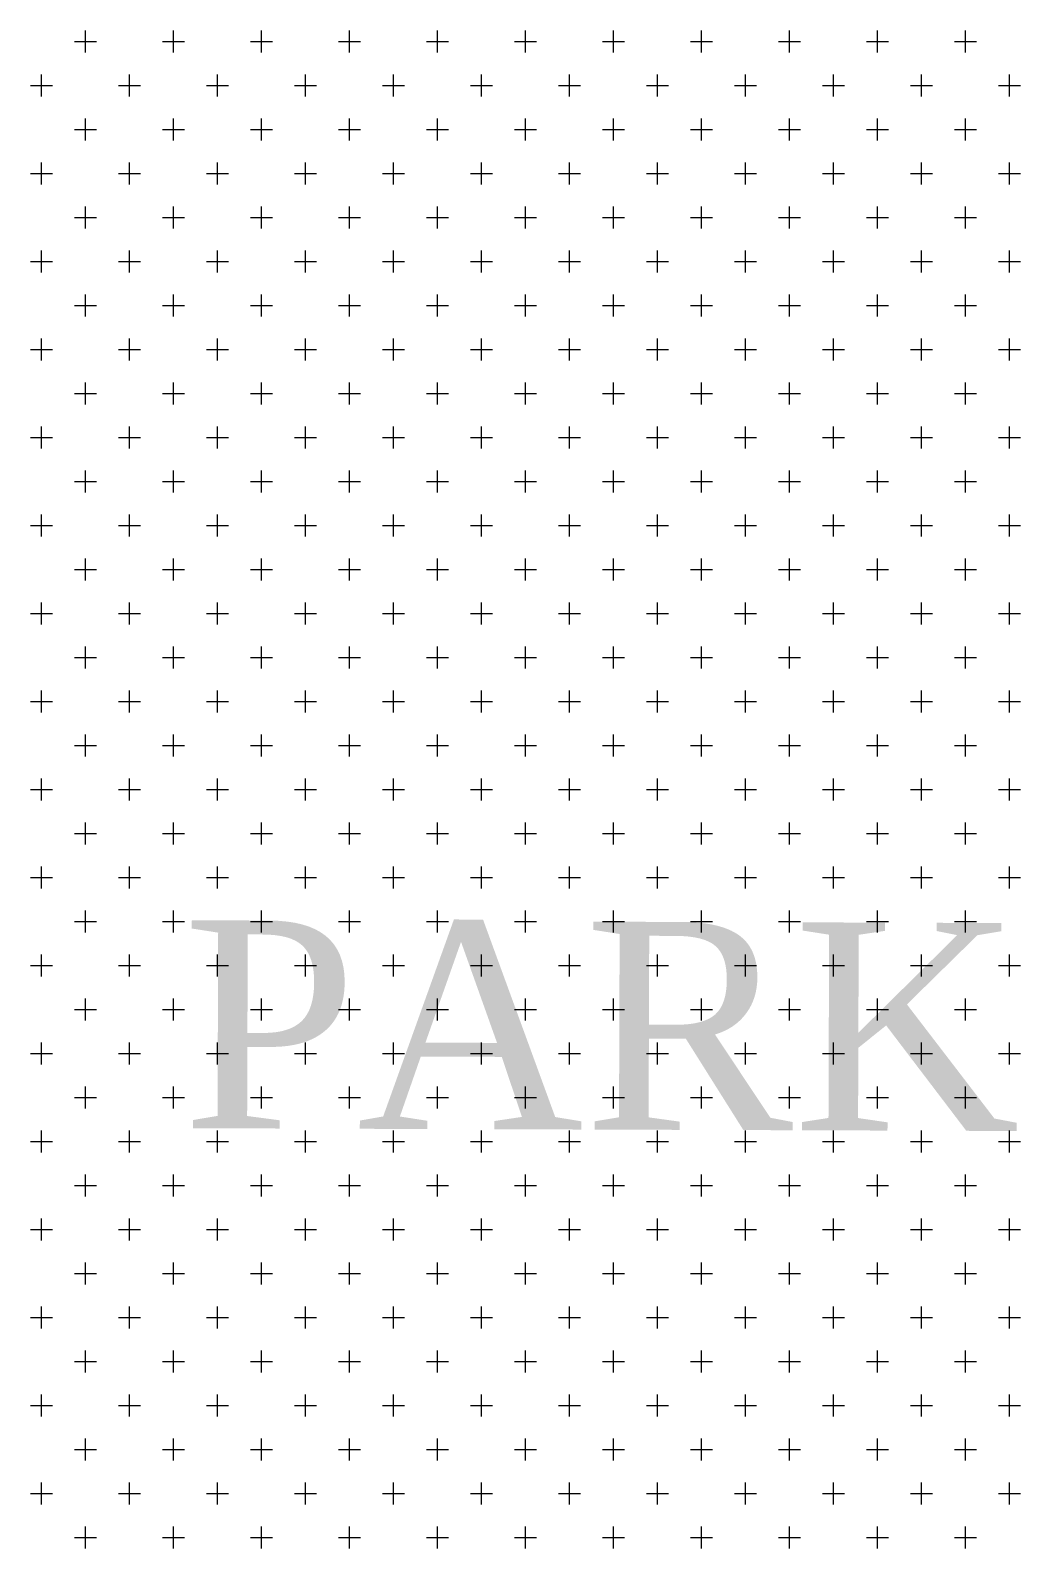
# Model space of a CAD drawing. Header units: metres. Extents: x 476631 to 477421, y 4483749 to 4484052.
# Drawn here: x 476969.45 to 476983.74, y 4483958.36 to 4483980.27 of the extents above; entities that cross this region are included whole.
import ezdxf

# ---------------------------------------------------------------- set-up
doc = ezdxf.new("R2010")
doc.units = ezdxf.units.M
doc.layers.add('PL_PARK', color=97, linetype='Continuous', lineweight=0)
doc.layers.add('SM_SEMBOL', color=18, linetype='Continuous', lineweight=0)
doc.styles.get("Standard").update_dxf_attribs({"font": 'TimesNewRoman.ttf'})

msp = doc.modelspace()

# ---------------------------------------------------------------- linework, layer by layer
at = {"layer": 'PL_PARK', "color": 3, "linetype": 'Continuous'}
for p, q in [((476970.249, 4483979.951), (476970.249, 4483980.269)), ((476971.519, 4483979.951), (476971.519, 4483980.269)), ((476972.789, 4483979.951), (476972.789, 4483980.269)), ((476974.059, 4483979.951), (476974.059, 4483980.269)), ((476975.329, 4483979.951), (476975.329, 4483980.269)), ((476976.599, 4483979.951), (476976.599, 4483980.269)), ((476977.869, 4483979.951), (476977.869, 4483980.269)), ((476979.139, 4483979.951), (476979.139, 4483980.269)), ((476980.409, 4483979.951), (476980.409, 4483980.269)), ((476981.679, 4483979.951), (476981.679, 4483980.269)), ((476982.949, 4483979.951), (476982.949, 4483980.269)), ((476970.09, 4483980.11), (476970.407, 4483980.11)), ((476971.36, 4483980.11), (476971.677, 4483980.11)), ((476972.63, 4483980.11), (476972.947, 4483980.11)), ((476973.9, 4483980.11), (476974.217, 4483980.11)), ((476975.17, 4483980.11), (476975.487, 4483980.11)), ((476976.44, 4483980.11), (476976.757, 4483980.11)), ((476977.71, 4483980.11), (476978.027, 4483980.11)), ((476978.98, 4483980.11), (476979.297, 4483980.11)), ((476980.25, 4483980.11), (476980.567, 4483980.11)), ((476981.52, 4483980.11), (476981.837, 4483980.11)), ((476982.79, 4483980.11), (476983.107, 4483980.11)), ((476969.614, 4483979.316), (476969.614, 4483979.634)), ((476970.884, 4483979.316), (476970.884, 4483979.634)), ((476972.154, 4483979.316), (476972.154, 4483979.634)), ((476973.424, 4483979.316), (476973.424, 4483979.634)), ((476974.694, 4483979.316), (476974.694, 4483979.634)), ((476975.964, 4483979.316), (476975.964, 4483979.634)), ((476977.234, 4483979.316), (476977.234, 4483979.634)), ((476978.504, 4483979.316), (476978.504, 4483979.634)), ((476979.774, 4483979.316), (476979.774, 4483979.634)), ((476981.044, 4483979.316), (476981.044, 4483979.634)), ((476982.314, 4483979.316), (476982.314, 4483979.634)), ((476983.584, 4483979.316), (476983.584, 4483979.634)), ((476969.455, 4483979.475), (476969.772, 4483979.475)), ((476970.725, 4483979.475), (476971.042, 4483979.475)), ((476971.995, 4483979.475), (476972.312, 4483979.475)), ((476973.265, 4483979.475), (476973.582, 4483979.475)), ((476974.535, 4483979.475), (476974.852, 4483979.475)), ((476975.805, 4483979.475), (476976.122, 4483979.475)), ((476977.075, 4483979.475), (476977.393, 4483979.475)), ((476978.345, 4483979.475), (476978.662, 4483979.475)), ((476979.615, 4483979.475), (476979.932, 4483979.475)), ((476980.885, 4483979.475), (476981.203, 4483979.475)), ((476982.155, 4483979.475), (476982.472, 4483979.475)), ((476983.425, 4483979.475), (476983.743, 4483979.475)), ((476970.249, 4483978.681), (476970.249, 4483978.999)), ((476971.519, 4483978.681), (476971.519, 4483978.999)), ((476972.789, 4483978.681), (476972.789, 4483978.999)), ((476974.059, 4483978.681), (476974.059, 4483978.999)), ((476975.329, 4483978.681), (476975.329, 4483978.999)), ((476976.599, 4483978.681), (476976.599, 4483978.999)), ((476977.869, 4483978.681), (476977.869, 4483978.999)), ((476979.139, 4483978.681), (476979.139, 4483978.999)), ((476980.409, 4483978.681), (476980.409, 4483978.999)), ((476981.679, 4483978.681), (476981.679, 4483978.999)), ((476982.949, 4483978.681), (476982.949, 4483978.999)), ((476970.09, 4483978.84), (476970.407, 4483978.84)), ((476971.36, 4483978.84), (476971.677, 4483978.84)), ((476972.63, 4483978.84), (476972.947, 4483978.84)), ((476973.9, 4483978.84), (476974.217, 4483978.84)), ((476975.17, 4483978.84), (476975.487, 4483978.84)), ((476976.44, 4483978.84), (476976.757, 4483978.84)), ((476977.71, 4483978.84), (476978.027, 4483978.84)), ((476978.98, 4483978.84), (476979.297, 4483978.84)), ((476980.25, 4483978.84), (476980.567, 4483978.84)), ((476981.52, 4483978.84), (476981.837, 4483978.84)), ((476982.79, 4483978.84), (476983.107, 4483978.84)), ((476969.614, 4483978.046), (476969.614, 4483978.364)), ((476970.884, 4483978.046), (476970.884, 4483978.364)), ((476972.154, 4483978.046), (476972.154, 4483978.364)), ((476973.424, 4483978.046), (476973.424, 4483978.364)), ((476974.694, 4483978.046), (476974.694, 4483978.364)), ((476975.964, 4483978.046), (476975.964, 4483978.364)), ((476977.234, 4483978.046), (476977.234, 4483978.364)), ((476978.504, 4483978.046), (476978.504, 4483978.364)), ((476979.774, 4483978.046), (476979.774, 4483978.364)), ((476981.044, 4483978.046), (476981.044, 4483978.364)), ((476982.314, 4483978.046), (476982.314, 4483978.364)), ((476983.584, 4483978.046), (476983.584, 4483978.364)), ((476969.455, 4483978.205), (476969.772, 4483978.205)), ((476970.725, 4483978.205), (476971.042, 4483978.205)), ((476971.995, 4483978.205), (476972.312, 4483978.205)), ((476973.265, 4483978.205), (476973.582, 4483978.205)), ((476974.535, 4483978.205), (476974.852, 4483978.205)), ((476975.805, 4483978.205), (476976.122, 4483978.205)), ((476977.075, 4483978.205), (476977.393, 4483978.205)), ((476978.345, 4483978.205), (476978.662, 4483978.205)), ((476979.615, 4483978.205), (476979.932, 4483978.205)), ((476980.885, 4483978.205), (476981.203, 4483978.205)), ((476982.155, 4483978.205), (476982.472, 4483978.205)), ((476983.425, 4483978.205), (476983.743, 4483978.205)), ((476970.249, 4483977.411), (476970.249, 4483977.729)), ((476971.519, 4483977.411), (476971.519, 4483977.729)), ((476972.789, 4483977.411), (476972.789, 4483977.729)), ((476974.059, 4483977.411), (476974.059, 4483977.729)), ((476975.329, 4483977.411), (476975.329, 4483977.729)), ((476976.599, 4483977.411), (476976.599, 4483977.729)), ((476977.869, 4483977.411), (476977.869, 4483977.729)), ((476979.139, 4483977.411), (476979.139, 4483977.729)), ((476980.409, 4483977.411), (476980.409, 4483977.729)), ((476981.679, 4483977.411), (476981.679, 4483977.729)), ((476982.949, 4483977.411), (476982.949, 4483977.729)), ((476970.09, 4483977.57), (476970.407, 4483977.57)), ((476971.36, 4483977.57), (476971.677, 4483977.57)), ((476972.63, 4483977.57), (476972.947, 4483977.57)), ((476973.9, 4483977.57), (476974.217, 4483977.57)), ((476975.17, 4483977.57), (476975.487, 4483977.57)), ((476976.44, 4483977.57), (476976.757, 4483977.57)), ((476977.71, 4483977.57), (476978.027, 4483977.57)), ((476978.98, 4483977.57), (476979.297, 4483977.57)), ((476980.25, 4483977.57), (476980.567, 4483977.57)), ((476981.52, 4483977.57), (476981.837, 4483977.57)), ((476982.79, 4483977.57), (476983.107, 4483977.57)), ((476969.455, 4483976.935), (476969.772, 4483976.935)), ((476969.614, 4483976.776), (476969.614, 4483977.094)), ((476970.725, 4483976.935), (476971.042, 4483976.935)), ((476970.884, 4483976.776), (476970.884, 4483977.094)), ((476971.995, 4483976.935), (476972.312, 4483976.935)), ((476972.154, 4483976.776), (476972.154, 4483977.094)), ((476973.265, 4483976.935), (476973.582, 4483976.935)), ((476973.424, 4483976.776), (476973.424, 4483977.094)), ((476974.535, 4483976.935), (476974.852, 4483976.935)), ((476974.694, 4483976.776), (476974.694, 4483977.094)), ((476975.805, 4483976.935), (476976.122, 4483976.935)), ((476975.964, 4483976.776), (476975.964, 4483977.094)), ((476977.075, 4483976.935), (476977.393, 4483976.935)), ((476977.234, 4483976.776), (476977.234, 4483977.094)), ((476978.345, 4483976.935), (476978.662, 4483976.935)), ((476978.504, 4483976.776), (476978.504, 4483977.094)), ((476979.615, 4483976.935), (476979.932, 4483976.935)), ((476979.774, 4483976.776), (476979.774, 4483977.094)), ((476980.885, 4483976.935), (476981.203, 4483976.935)), ((476981.044, 4483976.776), (476981.044, 4483977.094)), ((476982.155, 4483976.935), (476982.472, 4483976.935)), ((476982.314, 4483976.776), (476982.314, 4483977.094)), ((476983.425, 4483976.935), (476983.743, 4483976.935)), ((476983.584, 4483976.776), (476983.584, 4483977.094)), ((476970.09, 4483976.3), (476970.407, 4483976.3)), ((476970.249, 4483976.141), (476970.249, 4483976.459)), ((476971.36, 4483976.3), (476971.677, 4483976.3)), ((476971.519, 4483976.141), (476971.519, 4483976.459)), ((476972.63, 4483976.3), (476972.947, 4483976.3)), ((476972.789, 4483976.141), (476972.789, 4483976.459)), ((476973.9, 4483976.3), (476974.217, 4483976.3)), ((476974.059, 4483976.141), (476974.059, 4483976.459)), ((476975.17, 4483976.3), (476975.487, 4483976.3)), ((476975.329, 4483976.141), (476975.329, 4483976.459)), ((476976.44, 4483976.3), (476976.757, 4483976.3)), ((476976.599, 4483976.141), (476976.599, 4483976.459)), ((476977.71, 4483976.3), (476978.027, 4483976.3)), ((476977.869, 4483976.141), (476977.869, 4483976.459)), ((476978.98, 4483976.3), (476979.297, 4483976.3)), ((476979.139, 4483976.141), (476979.139, 4483976.459)), ((476980.25, 4483976.3), (476980.567, 4483976.3)), ((476980.409, 4483976.141), (476980.409, 4483976.459)), ((476981.52, 4483976.3), (476981.837, 4483976.3)), ((476981.679, 4483976.141), (476981.679, 4483976.459)), ((476982.79, 4483976.3), (476983.107, 4483976.3)), ((476982.949, 4483976.141), (476982.949, 4483976.459)), ((476969.455, 4483975.665), (476969.772, 4483975.665)), ((476969.614, 4483975.506), (476969.614, 4483975.824)), ((476970.725, 4483975.665), (476971.042, 4483975.665)), ((476970.884, 4483975.506), (476970.884, 4483975.824)), ((476971.995, 4483975.665), (476972.312, 4483975.665)), ((476972.154, 4483975.506), (476972.154, 4483975.824)), ((476973.265, 4483975.665), (476973.582, 4483975.665)), ((476973.424, 4483975.506), (476973.424, 4483975.824)), ((476974.535, 4483975.665), (476974.852, 4483975.665)), ((476974.694, 4483975.506), (476974.694, 4483975.824)), ((476975.805, 4483975.665), (476976.122, 4483975.665)), ((476975.964, 4483975.506), (476975.964, 4483975.824)), ((476977.075, 4483975.665), (476977.393, 4483975.665)), ((476977.234, 4483975.506), (476977.234, 4483975.824)), ((476978.345, 4483975.665), (476978.662, 4483975.665)), ((476978.504, 4483975.506), (476978.504, 4483975.824)), ((476979.615, 4483975.665), (476979.932, 4483975.665)), ((476979.774, 4483975.506), (476979.774, 4483975.824)), ((476980.885, 4483975.665), (476981.203, 4483975.665)), ((476981.044, 4483975.506), (476981.044, 4483975.824)), ((476982.155, 4483975.665), (476982.472, 4483975.665)), ((476982.314, 4483975.506), (476982.314, 4483975.824)), ((476983.425, 4483975.665), (476983.743, 4483975.665)), ((476983.584, 4483975.506), (476983.584, 4483975.824)), ((476970.249, 4483974.871), (476970.249, 4483975.189)), ((476971.519, 4483974.871), (476971.519, 4483975.189)), ((476972.789, 4483974.871), (476972.789, 4483975.189)), ((476974.059, 4483974.871), (476974.059, 4483975.189)), ((476975.329, 4483974.871), (476975.329, 4483975.189)), ((476976.599, 4483974.871), (476976.599, 4483975.189)), ((476977.869, 4483974.871), (476977.869, 4483975.189)), ((476979.139, 4483974.871), (476979.139, 4483975.189)), ((476980.409, 4483974.871), (476980.409, 4483975.189)), ((476981.679, 4483974.871), (476981.679, 4483975.189)), ((476982.949, 4483974.871), (476982.949, 4483975.189)), ((476970.09, 4483975.03), (476970.407, 4483975.03)), ((476971.36, 4483975.03), (476971.677, 4483975.03)), ((476972.63, 4483975.03), (476972.947, 4483975.03)), ((476973.9, 4483975.03), (476974.217, 4483975.03)), ((476975.17, 4483975.03), (476975.487, 4483975.03)), ((476976.44, 4483975.03), (476976.757, 4483975.03)), ((476977.71, 4483975.03), (476978.027, 4483975.03)), ((476978.98, 4483975.03), (476979.297, 4483975.03)), ((476980.25, 4483975.03), (476980.567, 4483975.03)), ((476981.52, 4483975.03), (476981.837, 4483975.03)), ((476982.79, 4483975.03), (476983.107, 4483975.03)), ((476969.614, 4483974.236), (476969.614, 4483974.554)), ((476970.884, 4483974.236), (476970.884, 4483974.554)), ((476972.154, 4483974.236), (476972.154, 4483974.554)), ((476973.424, 4483974.236), (476973.424, 4483974.554)), ((476974.694, 4483974.236), (476974.694, 4483974.554)), ((476975.964, 4483974.236), (476975.964, 4483974.554)), ((476977.234, 4483974.236), (476977.234, 4483974.554)), ((476978.504, 4483974.236), (476978.504, 4483974.554)), ((476979.774, 4483974.236), (476979.774, 4483974.554)), ((476981.044, 4483974.236), (476981.044, 4483974.554)), ((476982.314, 4483974.236), (476982.314, 4483974.554)), ((476983.584, 4483974.236), (476983.584, 4483974.554)), ((476969.455, 4483974.395), (476969.772, 4483974.395)), ((476970.725, 4483974.395), (476971.042, 4483974.395)), ((476971.995, 4483974.395), (476972.312, 4483974.395)), ((476973.265, 4483974.395), (476973.582, 4483974.395)), ((476974.535, 4483974.395), (476974.852, 4483974.395)), ((476975.805, 4483974.395), (476976.122, 4483974.395)), ((476977.075, 4483974.395), (476977.393, 4483974.395)), ((476978.345, 4483974.395), (476978.662, 4483974.395)), ((476979.615, 4483974.395), (476979.932, 4483974.395)), ((476980.885, 4483974.395), (476981.203, 4483974.395)), ((476982.155, 4483974.395), (476982.472, 4483974.395)), ((476983.425, 4483974.395), (476983.743, 4483974.395)), ((476970.249, 4483973.601), (476970.249, 4483973.919)), ((476971.519, 4483973.601), (476971.519, 4483973.919)), ((476972.789, 4483973.601), (476972.789, 4483973.919)), ((476974.059, 4483973.601), (476974.059, 4483973.919)), ((476975.329, 4483973.601), (476975.329, 4483973.919)), ((476976.599, 4483973.601), (476976.599, 4483973.919)), ((476977.869, 4483973.601), (476977.869, 4483973.919)), ((476979.139, 4483973.601), (476979.139, 4483973.919)), ((476980.409, 4483973.601), (476980.409, 4483973.919)), ((476981.679, 4483973.601), (476981.679, 4483973.919)), ((476982.949, 4483973.601), (476982.949, 4483973.919)), ((476970.09, 4483973.76), (476970.407, 4483973.76)), ((476971.36, 4483973.76), (476971.677, 4483973.76)), ((476972.63, 4483973.76), (476972.947, 4483973.76)), ((476973.9, 4483973.76), (476974.217, 4483973.76)), ((476975.17, 4483973.76), (476975.487, 4483973.76)), ((476976.44, 4483973.76), (476976.757, 4483973.76)), ((476977.71, 4483973.76), (476978.027, 4483973.76)), ((476978.98, 4483973.76), (476979.297, 4483973.76)), ((476980.25, 4483973.76), (476980.567, 4483973.76)), ((476981.52, 4483973.76), (476981.837, 4483973.76)), ((476982.79, 4483973.76), (476983.107, 4483973.76)), ((476969.614, 4483972.966), (476969.614, 4483973.284)), ((476970.884, 4483972.966), (476970.884, 4483973.284)), ((476972.154, 4483972.966), (476972.154, 4483973.284)), ((476973.424, 4483972.966), (476973.424, 4483973.284)), ((476974.694, 4483972.966), (476974.694, 4483973.284)), ((476975.964, 4483972.966), (476975.964, 4483973.284)), ((476977.234, 4483972.966), (476977.234, 4483973.284)), ((476978.504, 4483972.966), (476978.504, 4483973.284)), ((476979.774, 4483972.966), (476979.774, 4483973.284)), ((476981.044, 4483972.966), (476981.044, 4483973.284)), ((476982.314, 4483972.966), (476982.314, 4483973.284)), ((476983.584, 4483972.966), (476983.584, 4483973.284)), ((476969.455, 4483973.125), (476969.772, 4483973.125)), ((476970.725, 4483973.125), (476971.042, 4483973.125)), ((476971.995, 4483973.125), (476972.312, 4483973.125)), ((476973.265, 4483973.125), (476973.582, 4483973.125)), ((476974.535, 4483973.125), (476974.852, 4483973.125)), ((476975.805, 4483973.125), (476976.122, 4483973.125)), ((476977.075, 4483973.125), (476977.393, 4483973.125)), ((476978.345, 4483973.125), (476978.662, 4483973.125)), ((476979.615, 4483973.125), (476979.932, 4483973.125)), ((476980.885, 4483973.125), (476981.203, 4483973.125)), ((476982.155, 4483973.125), (476982.472, 4483973.125)), ((476983.425, 4483973.125), (476983.743, 4483973.125)), ((476970.249, 4483972.331), (476970.249, 4483972.649)), ((476971.519, 4483972.331), (476971.519, 4483972.649)), ((476972.789, 4483972.331), (476972.789, 4483972.649)), ((476974.059, 4483972.331), (476974.059, 4483972.649)), ((476975.329, 4483972.331), (476975.329, 4483972.649)), ((476976.599, 4483972.331), (476976.599, 4483972.649)), ((476977.869, 4483972.331), (476977.869, 4483972.649)), ((476979.139, 4483972.331), (476979.139, 4483972.649)), ((476980.409, 4483972.331), (476980.409, 4483972.649)), ((476981.679, 4483972.331), (476981.679, 4483972.649)), ((476982.949, 4483972.331), (476982.949, 4483972.649)), ((476970.09, 4483972.49), (476970.407, 4483972.49)), ((476971.36, 4483972.49), (476971.677, 4483972.49)), ((476972.63, 4483972.49), (476972.947, 4483972.49)), ((476973.9, 4483972.49), (476974.217, 4483972.49)), ((476975.17, 4483972.49), (476975.487, 4483972.49)), ((476976.44, 4483972.49), (476976.757, 4483972.49)), ((476977.71, 4483972.49), (476978.027, 4483972.49)), ((476978.98, 4483972.49), (476979.297, 4483972.49)), ((476980.25, 4483972.49), (476980.567, 4483972.49)), ((476981.52, 4483972.49), (476981.837, 4483972.49)), ((476982.79, 4483972.49), (476983.107, 4483972.49)), ((476969.614, 4483971.696), (476969.614, 4483972.014)), ((476970.884, 4483971.696), (476970.884, 4483972.014)), ((476972.154, 4483971.696), (476972.154, 4483972.014)), ((476973.424, 4483971.696), (476973.424, 4483972.014)), ((476974.694, 4483971.696), (476974.694, 4483972.014)), ((476975.964, 4483971.696), (476975.964, 4483972.014)), ((476977.234, 4483971.696), (476977.234, 4483972.014)), ((476978.504, 4483971.696), (476978.504, 4483972.014)), ((476979.774, 4483971.696), (476979.774, 4483972.014)), ((476981.044, 4483971.696), (476981.044, 4483972.014)), ((476982.314, 4483971.696), (476982.314, 4483972.014)), ((476983.584, 4483971.696), (476983.584, 4483972.014)), ((476969.455, 4483971.855), (476969.772, 4483971.855)), ((476970.725, 4483971.855), (476971.042, 4483971.855)), ((476971.995, 4483971.855), (476972.312, 4483971.855)), ((476973.265, 4483971.855), (476973.582, 4483971.855)), ((476974.535, 4483971.855), (476974.852, 4483971.855)), ((476975.805, 4483971.855), (476976.122, 4483971.855)), ((476977.075, 4483971.855), (476977.393, 4483971.855)), ((476978.345, 4483971.855), (476978.662, 4483971.855)), ((476979.615, 4483971.855), (476979.932, 4483971.855)), ((476980.885, 4483971.855), (476981.203, 4483971.855)), ((476982.155, 4483971.855), (476982.472, 4483971.855)), ((476983.425, 4483971.855), (476983.743, 4483971.855)), ((476970.249, 4483971.061), (476970.249, 4483971.379)), ((476971.519, 4483971.061), (476971.519, 4483971.379)), ((476972.789, 4483971.061), (476972.789, 4483971.379)), ((476974.059, 4483971.061), (476974.059, 4483971.379)), ((476975.329, 4483971.061), (476975.329, 4483971.379)), ((476976.599, 4483971.061), (476976.599, 4483971.379)), ((476977.869, 4483971.061), (476977.869, 4483971.379)), ((476979.139, 4483971.061), (476979.139, 4483971.379)), ((476980.409, 4483971.061), (476980.409, 4483971.379)), ((476981.679, 4483971.061), (476981.679, 4483971.379)), ((476982.949, 4483971.061), (476982.949, 4483971.379)), ((476970.09, 4483971.22), (476970.407, 4483971.22)), ((476971.36, 4483971.22), (476971.677, 4483971.22)), ((476972.63, 4483971.22), (476972.947, 4483971.22)), ((476973.9, 4483971.22), (476974.217, 4483971.22)), ((476975.17, 4483971.22), (476975.487, 4483971.22)), ((476976.44, 4483971.22), (476976.757, 4483971.22)), ((476977.71, 4483971.22), (476978.027, 4483971.22)), ((476978.98, 4483971.22), (476979.297, 4483971.22)), ((476980.25, 4483971.22), (476980.567, 4483971.22)), ((476981.52, 4483971.22), (476981.837, 4483971.22)), ((476982.79, 4483971.22), (476983.107, 4483971.22)), ((476969.455, 4483970.585), (476969.772, 4483970.585)), ((476969.614, 4483970.426), (476969.614, 4483970.744)), ((476970.725, 4483970.585), (476971.042, 4483970.585)), ((476970.884, 4483970.426), (476970.884, 4483970.744)), ((476971.995, 4483970.585), (476972.312, 4483970.585)), ((476972.154, 4483970.426), (476972.154, 4483970.744)), ((476973.265, 4483970.585), (476973.582, 4483970.585)), ((476973.424, 4483970.426), (476973.424, 4483970.744)), ((476974.535, 4483970.585), (476974.852, 4483970.585)), ((476974.694, 4483970.426), (476974.694, 4483970.744)), ((476975.805, 4483970.585), (476976.122, 4483970.585)), ((476975.964, 4483970.426), (476975.964, 4483970.744)), ((476977.075, 4483970.585), (476977.393, 4483970.585)), ((476977.234, 4483970.426), (476977.234, 4483970.744)), ((476978.345, 4483970.585), (476978.662, 4483970.585)), ((476978.504, 4483970.426), (476978.504, 4483970.744)), ((476979.615, 4483970.585), (476979.932, 4483970.585)), ((476979.774, 4483970.426), (476979.774, 4483970.744)), ((476980.885, 4483970.585), (476981.203, 4483970.585)), ((476981.044, 4483970.426), (476981.044, 4483970.744)), ((476982.155, 4483970.585), (476982.472, 4483970.585)), ((476982.314, 4483970.426), (476982.314, 4483970.744)), ((476983.425, 4483970.585), (476983.743, 4483970.585)), ((476983.584, 4483970.426), (476983.584, 4483970.744)), ((476970.09, 4483969.95), (476970.407, 4483969.95)), ((476970.249, 4483969.791), (476970.249, 4483970.109)), ((476971.36, 4483969.95), (476971.677, 4483969.95)), ((476971.519, 4483969.791), (476971.519, 4483970.109)), ((476972.63, 4483969.95), (476972.947, 4483969.95)), ((476972.789, 4483969.791), (476972.789, 4483970.109)), ((476973.9, 4483969.95), (476974.217, 4483969.95)), ((476974.059, 4483969.791), (476974.059, 4483970.109)), ((476975.17, 4483969.95), (476975.487, 4483969.95)), ((476975.329, 4483969.791), (476975.329, 4483970.109)), ((476976.44, 4483969.95), (476976.757, 4483969.95)), ((476976.599, 4483969.791), (476976.599, 4483970.109)), ((476977.71, 4483969.95), (476978.027, 4483969.95)), ((476977.869, 4483969.791), (476977.869, 4483970.109)), ((476978.98, 4483969.95), (476979.297, 4483969.95)), ((476979.139, 4483969.791), (476979.139, 4483970.109)), ((476980.25, 4483969.95), (476980.567, 4483969.95)), ((476980.409, 4483969.791), (476980.409, 4483970.109)), ((476981.52, 4483969.95), (476981.837, 4483969.95)), ((476981.679, 4483969.791), (476981.679, 4483970.109)), ((476982.79, 4483969.95), (476983.107, 4483969.95)), ((476982.949, 4483969.791), (476982.949, 4483970.109)), ((476969.455, 4483969.315), (476969.772, 4483969.315)), ((476969.614, 4483969.156), (476969.614, 4483969.474)), ((476970.725, 4483969.315), (476971.042, 4483969.315)), ((476970.884, 4483969.156), (476970.884, 4483969.474)), ((476971.995, 4483969.315), (476972.312, 4483969.315)), ((476972.154, 4483969.156), (476972.154, 4483969.474)), ((476973.265, 4483969.315), (476973.582, 4483969.315)), ((476973.424, 4483969.156), (476973.424, 4483969.474)), ((476974.535, 4483969.315), (476974.852, 4483969.315)), ((476974.694, 4483969.156), (476974.694, 4483969.474)), ((476975.805, 4483969.315), (476976.122, 4483969.315)), ((476975.964, 4483969.156), (476975.964, 4483969.474)), ((476977.075, 4483969.315), (476977.393, 4483969.315)), ((476977.234, 4483969.156), (476977.234, 4483969.474)), ((476978.345, 4483969.315), (476978.662, 4483969.315)), ((476978.504, 4483969.156), (476978.504, 4483969.474)), ((476979.615, 4483969.315), (476979.932, 4483969.315)), ((476979.774, 4483969.156), (476979.774, 4483969.474)), ((476980.885, 4483969.315), (476981.203, 4483969.315)), ((476981.044, 4483969.156), (476981.044, 4483969.474)), ((476982.155, 4483969.315), (476982.472, 4483969.315)), ((476982.314, 4483969.156), (476982.314, 4483969.474)), ((476983.425, 4483969.315), (476983.743, 4483969.315)), ((476983.584, 4483969.156), (476983.584, 4483969.474)), ((476970.249, 4483968.521), (476970.249, 4483968.839)), ((476971.519, 4483968.521), (476971.519, 4483968.839)), ((476972.789, 4483968.521), (476972.789, 4483968.839)), ((476974.059, 4483968.521), (476974.059, 4483968.839)), ((476975.329, 4483968.521), (476975.329, 4483968.839)), ((476976.599, 4483968.521), (476976.599, 4483968.839)), ((476977.869, 4483968.521), (476977.869, 4483968.839)), ((476979.139, 4483968.521), (476979.139, 4483968.839)), ((476980.409, 4483968.521), (476980.409, 4483968.839)), ((476981.679, 4483968.521), (476981.679, 4483968.839)), ((476982.949, 4483968.521), (476982.949, 4483968.839)), ((476970.09, 4483968.68), (476970.407, 4483968.68)), ((476971.36, 4483968.68), (476971.677, 4483968.68)), ((476972.63, 4483968.68), (476972.947, 4483968.68)), ((476973.9, 4483968.68), (476974.217, 4483968.68)), ((476975.17, 4483968.68), (476975.487, 4483968.68)), ((476976.44, 4483968.68), (476976.757, 4483968.68)), ((476977.71, 4483968.68), (476978.027, 4483968.68)), ((476978.98, 4483968.68), (476979.297, 4483968.68)), ((476980.25, 4483968.68), (476980.567, 4483968.68)), ((476981.52, 4483968.68), (476981.837, 4483968.68)), ((476982.79, 4483968.68), (476983.107, 4483968.68)), ((476969.614, 4483967.886), (476969.614, 4483968.204)), ((476970.884, 4483967.886), (476970.884, 4483968.204)), ((476972.154, 4483967.886), (476972.154, 4483968.204)), ((476973.424, 4483967.886), (476973.424, 4483968.204)), ((476974.694, 4483967.886), (476974.694, 4483968.204)), ((476975.964, 4483967.886), (476975.964, 4483968.204)), ((476977.234, 4483967.886), (476977.234, 4483968.204)), ((476978.504, 4483967.886), (476978.504, 4483968.204)), ((476979.774, 4483967.886), (476979.774, 4483968.204)), ((476981.044, 4483967.886), (476981.044, 4483968.204)), ((476982.314, 4483967.886), (476982.314, 4483968.204)), ((476983.584, 4483967.886), (476983.584, 4483968.204)), ((476969.455, 4483968.045), (476969.772, 4483968.045)), ((476970.725, 4483968.045), (476971.042, 4483968.045)), ((476971.995, 4483968.045), (476972.312, 4483968.045)), ((476973.265, 4483968.045), (476973.582, 4483968.045)), ((476974.535, 4483968.045), (476974.852, 4483968.045)), ((476975.805, 4483968.045), (476976.122, 4483968.045)), ((476977.075, 4483968.045), (476977.393, 4483968.045)), ((476978.345, 4483968.045), (476978.662, 4483968.045)), ((476979.615, 4483968.045), (476979.932, 4483968.045)), ((476980.885, 4483968.045), (476981.203, 4483968.045)), ((476982.155, 4483968.045), (476982.472, 4483968.045)), ((476983.425, 4483968.045), (476983.743, 4483968.045)), ((476970.249, 4483967.251), (476970.249, 4483967.569)), ((476971.519, 4483967.251), (476971.519, 4483967.569)), ((476972.789, 4483967.251), (476972.789, 4483967.569)), ((476974.059, 4483967.251), (476974.059, 4483967.569)), ((476975.329, 4483967.251), (476975.329, 4483967.569)), ((476976.599, 4483967.251), (476976.599, 4483967.569)), ((476977.869, 4483967.251), (476977.869, 4483967.569)), ((476979.139, 4483967.251), (476979.139, 4483967.569)), ((476980.409, 4483967.251), (476980.409, 4483967.569)), ((476981.679, 4483967.251), (476981.679, 4483967.569)), ((476982.949, 4483967.251), (476982.949, 4483967.569)), ((476970.09, 4483967.41), (476970.407, 4483967.41)), ((476971.36, 4483967.41), (476971.677, 4483967.41)), ((476972.63, 4483967.41), (476972.947, 4483967.41)), ((476973.9, 4483967.41), (476974.217, 4483967.41)), ((476975.17, 4483967.41), (476975.487, 4483967.41)), ((476976.44, 4483967.41), (476976.757, 4483967.41)), ((476977.71, 4483967.41), (476978.027, 4483967.41)), ((476978.98, 4483967.41), (476979.297, 4483967.41)), ((476980.25, 4483967.41), (476980.567, 4483967.41)), ((476981.52, 4483967.41), (476981.837, 4483967.41)), ((476982.79, 4483967.41), (476983.107, 4483967.41)), ((476969.614, 4483966.616), (476969.614, 4483966.934)), ((476970.884, 4483966.616), (476970.884, 4483966.934)), ((476972.154, 4483966.616), (476972.154, 4483966.934)), ((476973.424, 4483966.616), (476973.424, 4483966.934)), ((476974.694, 4483966.616), (476974.694, 4483966.934)), ((476975.964, 4483966.616), (476975.964, 4483966.934)), ((476977.234, 4483966.616), (476977.234, 4483966.934)), ((476978.504, 4483966.616), (476978.504, 4483966.934)), ((476979.774, 4483966.616), (476979.774, 4483966.934)), ((476981.044, 4483966.616), (476981.044, 4483966.934)), ((476982.314, 4483966.616), (476982.314, 4483966.934)), ((476983.584, 4483966.616), (476983.584, 4483966.934)), ((476969.455, 4483966.775), (476969.772, 4483966.775)), ((476970.725, 4483966.775), (476971.042, 4483966.775)), ((476971.995, 4483966.775), (476972.312, 4483966.775)), ((476973.265, 4483966.775), (476973.582, 4483966.775)), ((476974.535, 4483966.775), (476974.852, 4483966.775)), ((476975.805, 4483966.775), (476976.122, 4483966.775)), ((476977.075, 4483966.775), (476977.393, 4483966.775)), ((476978.345, 4483966.775), (476978.662, 4483966.775)), ((476979.615, 4483966.775), (476979.932, 4483966.775)), ((476980.885, 4483966.775), (476981.203, 4483966.775)), ((476982.155, 4483966.775), (476982.472, 4483966.775)), ((476983.425, 4483966.775), (476983.743, 4483966.775)), ((476970.249, 4483965.981), (476970.249, 4483966.299)), ((476971.519, 4483965.981), (476971.519, 4483966.299)), ((476972.789, 4483965.981), (476972.789, 4483966.299)), ((476974.059, 4483965.981), (476974.059, 4483966.299)), ((476975.329, 4483965.981), (476975.329, 4483966.299)), ((476976.599, 4483965.981), (476976.599, 4483966.299)), ((476977.869, 4483965.981), (476977.869, 4483966.299)), ((476979.139, 4483965.981), (476979.139, 4483966.299)), ((476980.409, 4483965.981), (476980.409, 4483966.299)), ((476981.679, 4483965.981), (476981.679, 4483966.299)), ((476982.949, 4483965.981), (476982.949, 4483966.299)), ((476970.09, 4483966.14), (476970.407, 4483966.14)), ((476971.36, 4483966.14), (476971.677, 4483966.14)), ((476972.63, 4483966.14), (476972.947, 4483966.14)), ((476973.9, 4483966.14), (476974.217, 4483966.14)), ((476975.17, 4483966.14), (476975.487, 4483966.14)), ((476976.44, 4483966.14), (476976.757, 4483966.14)), ((476977.71, 4483966.14), (476978.027, 4483966.14)), ((476978.98, 4483966.14), (476979.297, 4483966.14)), ((476980.25, 4483966.14), (476980.567, 4483966.14)), ((476981.52, 4483966.14), (476981.837, 4483966.14)), ((476982.79, 4483966.14), (476983.107, 4483966.14)), ((476969.614, 4483965.346), (476969.614, 4483965.664)), ((476970.884, 4483965.346), (476970.884, 4483965.664)), ((476972.154, 4483965.346), (476972.154, 4483965.664)), ((476973.424, 4483965.346), (476973.424, 4483965.664)), ((476974.694, 4483965.346), (476974.694, 4483965.664)), ((476975.964, 4483965.346), (476975.964, 4483965.664)), ((476977.234, 4483965.346), (476977.234, 4483965.664)), ((476978.504, 4483965.346), (476978.504, 4483965.664)), ((476979.774, 4483965.346), (476979.774, 4483965.664)), ((476981.044, 4483965.346), (476981.044, 4483965.664)), ((476982.314, 4483965.346), (476982.314, 4483965.664)), ((476983.584, 4483965.346), (476983.584, 4483965.664)), ((476969.455, 4483965.505), (476969.772, 4483965.505)), ((476970.725, 4483965.505), (476971.042, 4483965.505)), ((476971.995, 4483965.505), (476972.312, 4483965.505)), ((476973.265, 4483965.505), (476973.582, 4483965.505)), ((476974.535, 4483965.505), (476974.852, 4483965.505)), ((476975.805, 4483965.505), (476976.122, 4483965.505)), ((476977.075, 4483965.505), (476977.393, 4483965.505)), ((476978.345, 4483965.505), (476978.662, 4483965.505)), ((476979.615, 4483965.505), (476979.932, 4483965.505)), ((476980.885, 4483965.505), (476981.203, 4483965.505)), ((476982.155, 4483965.505), (476982.472, 4483965.505)), ((476983.425, 4483965.505), (476983.743, 4483965.505)), ((476970.249, 4483964.711), (476970.249, 4483965.029)), ((476971.519, 4483964.711), (476971.519, 4483965.029)), ((476972.789, 4483964.711), (476972.789, 4483965.029)), ((476974.059, 4483964.711), (476974.059, 4483965.029)), ((476975.329, 4483964.711), (476975.329, 4483965.029)), ((476976.599, 4483964.711), (476976.599, 4483965.029)), ((476977.869, 4483964.711), (476977.869, 4483965.029)), ((476979.139, 4483964.711), (476979.139, 4483965.029)), ((476980.409, 4483964.711), (476980.409, 4483965.029)), ((476981.679, 4483964.711), (476981.679, 4483965.029)), ((476982.949, 4483964.711), (476982.949, 4483965.029)), ((476970.09, 4483964.87), (476970.407, 4483964.87)), ((476971.36, 4483964.87), (476971.677, 4483964.87)), ((476972.63, 4483964.87), (476972.947, 4483964.87)), ((476973.9, 4483964.87), (476974.217, 4483964.87)), ((476975.17, 4483964.87), (476975.487, 4483964.87)), ((476976.44, 4483964.87), (476976.757, 4483964.87)), ((476977.71, 4483964.87), (476978.027, 4483964.87)), ((476978.98, 4483964.87), (476979.297, 4483964.87)), ((476980.25, 4483964.87), (476980.567, 4483964.87)), ((476981.52, 4483964.87), (476981.837, 4483964.87)), ((476982.79, 4483964.87), (476983.107, 4483964.87)), ((476969.455, 4483964.235), (476969.772, 4483964.235)), ((476969.614, 4483964.076), (476969.614, 4483964.394)), ((476970.725, 4483964.235), (476971.042, 4483964.235)), ((476970.884, 4483964.076), (476970.884, 4483964.394)), ((476971.995, 4483964.235), (476972.312, 4483964.235)), ((476972.154, 4483964.076), (476972.154, 4483964.394)), ((476973.265, 4483964.235), (476973.582, 4483964.235)), ((476973.424, 4483964.076), (476973.424, 4483964.394)), ((476974.535, 4483964.235), (476974.852, 4483964.235)), ((476974.694, 4483964.076), (476974.694, 4483964.394)), ((476975.805, 4483964.235), (476976.122, 4483964.235)), ((476975.964, 4483964.076), (476975.964, 4483964.394)), ((476977.075, 4483964.235), (476977.393, 4483964.235)), ((476977.234, 4483964.076), (476977.234, 4483964.394)), ((476978.345, 4483964.235), (476978.662, 4483964.235)), ((476978.504, 4483964.076), (476978.504, 4483964.394)), ((476979.615, 4483964.235), (476979.932, 4483964.235)), ((476979.774, 4483964.076), (476979.774, 4483964.394)), ((476980.885, 4483964.235), (476981.203, 4483964.235)), ((476981.044, 4483964.076), (476981.044, 4483964.394)), ((476982.155, 4483964.235), (476982.472, 4483964.235)), ((476982.314, 4483964.076), (476982.314, 4483964.394)), ((476983.425, 4483964.235), (476983.743, 4483964.235)), ((476983.584, 4483964.076), (476983.584, 4483964.394)), ((476970.09, 4483963.6), (476970.407, 4483963.6)), ((476970.249, 4483963.441), (476970.249, 4483963.759)), ((476971.36, 4483963.6), (476971.677, 4483963.6)), ((476971.519, 4483963.441), (476971.519, 4483963.759)), ((476972.63, 4483963.6), (476972.947, 4483963.6)), ((476972.789, 4483963.441), (476972.789, 4483963.759)), ((476973.9, 4483963.6), (476974.217, 4483963.6)), ((476974.059, 4483963.441), (476974.059, 4483963.759)), ((476975.17, 4483963.6), (476975.487, 4483963.6)), ((476975.329, 4483963.441), (476975.329, 4483963.759)), ((476976.44, 4483963.6), (476976.757, 4483963.6)), ((476976.599, 4483963.441), (476976.599, 4483963.759)), ((476977.71, 4483963.6), (476978.027, 4483963.6)), ((476977.869, 4483963.441), (476977.869, 4483963.759)), ((476978.98, 4483963.6), (476979.297, 4483963.6)), ((476979.139, 4483963.441), (476979.139, 4483963.759)), ((476980.25, 4483963.6), (476980.567, 4483963.6)), ((476980.409, 4483963.441), (476980.409, 4483963.759)), ((476981.52, 4483963.6), (476981.837, 4483963.6)), ((476981.679, 4483963.441), (476981.679, 4483963.759)), ((476982.79, 4483963.6), (476983.107, 4483963.6)), ((476982.949, 4483963.441), (476982.949, 4483963.759)), ((476969.455, 4483962.965), (476969.772, 4483962.965)), ((476969.614, 4483962.806), (476969.614, 4483963.124)), ((476970.725, 4483962.965), (476971.042, 4483962.965)), ((476970.884, 4483962.806), (476970.884, 4483963.124)), ((476971.995, 4483962.965), (476972.312, 4483962.965)), ((476972.154, 4483962.806), (476972.154, 4483963.124)), ((476973.265, 4483962.965), (476973.582, 4483962.965)), ((476973.424, 4483962.806), (476973.424, 4483963.124)), ((476974.535, 4483962.965), (476974.852, 4483962.965)), ((476974.694, 4483962.806), (476974.694, 4483963.124)), ((476975.805, 4483962.965), (476976.122, 4483962.965)), ((476975.964, 4483962.806), (476975.964, 4483963.124)), ((476977.075, 4483962.965), (476977.393, 4483962.965)), ((476977.234, 4483962.806), (476977.234, 4483963.124)), ((476978.345, 4483962.965), (476978.662, 4483962.965)), ((476978.504, 4483962.806), (476978.504, 4483963.124)), ((476979.615, 4483962.965), (476979.932, 4483962.965)), ((476979.774, 4483962.806), (476979.774, 4483963.124)), ((476980.885, 4483962.965), (476981.203, 4483962.965)), ((476981.044, 4483962.806), (476981.044, 4483963.124)), ((476982.155, 4483962.965), (476982.472, 4483962.965)), ((476982.314, 4483962.806), (476982.314, 4483963.124)), ((476983.425, 4483962.965), (476983.743, 4483962.965)), ((476983.584, 4483962.806), (476983.584, 4483963.124)), ((476970.249, 4483962.171), (476970.249, 4483962.489)), ((476971.519, 4483962.171), (476971.519, 4483962.489)), ((476972.789, 4483962.171), (476972.789, 4483962.489)), ((476974.059, 4483962.171), (476974.059, 4483962.489)), ((476975.329, 4483962.171), (476975.329, 4483962.489)), ((476976.599, 4483962.171), (476976.599, 4483962.489)), ((476977.869, 4483962.171), (476977.869, 4483962.489)), ((476979.139, 4483962.171), (476979.139, 4483962.489)), ((476980.409, 4483962.171), (476980.409, 4483962.489)), ((476981.679, 4483962.171), (476981.679, 4483962.489)), ((476982.949, 4483962.171), (476982.949, 4483962.489)), ((476970.09, 4483962.33), (476970.407, 4483962.33)), ((476971.36, 4483962.33), (476971.677, 4483962.33)), ((476972.63, 4483962.33), (476972.947, 4483962.33)), ((476973.9, 4483962.33), (476974.217, 4483962.33)), ((476975.17, 4483962.33), (476975.487, 4483962.33)), ((476976.44, 4483962.33), (476976.757, 4483962.33)), ((476977.71, 4483962.33), (476978.027, 4483962.33)), ((476978.98, 4483962.33), (476979.297, 4483962.33)), ((476980.25, 4483962.33), (476980.567, 4483962.33)), ((476981.52, 4483962.33), (476981.837, 4483962.33)), ((476982.79, 4483962.33), (476983.107, 4483962.33)), ((476969.614, 4483961.536), (476969.614, 4483961.854)), ((476970.884, 4483961.536), (476970.884, 4483961.854)), ((476972.154, 4483961.536), (476972.154, 4483961.854)), ((476973.424, 4483961.536), (476973.424, 4483961.854)), ((476974.694, 4483961.536), (476974.694, 4483961.854)), ((476975.964, 4483961.536), (476975.964, 4483961.854)), ((476977.234, 4483961.536), (476977.234, 4483961.854)), ((476978.504, 4483961.536), (476978.504, 4483961.854)), ((476979.774, 4483961.536), (476979.774, 4483961.854)), ((476981.044, 4483961.536), (476981.044, 4483961.854)), ((476982.314, 4483961.536), (476982.314, 4483961.854)), ((476983.584, 4483961.536), (476983.584, 4483961.854)), ((476969.455, 4483961.695), (476969.772, 4483961.695)), ((476970.725, 4483961.695), (476971.042, 4483961.695)), ((476971.995, 4483961.695), (476972.312, 4483961.695)), ((476973.265, 4483961.695), (476973.582, 4483961.695)), ((476974.535, 4483961.695), (476974.852, 4483961.695)), ((476975.805, 4483961.695), (476976.122, 4483961.695)), ((476977.075, 4483961.695), (476977.393, 4483961.695)), ((476978.345, 4483961.695), (476978.662, 4483961.695)), ((476979.615, 4483961.695), (476979.932, 4483961.695)), ((476980.885, 4483961.695), (476981.203, 4483961.695)), ((476982.155, 4483961.695), (476982.472, 4483961.695)), ((476983.425, 4483961.695), (476983.743, 4483961.695)), ((476970.249, 4483960.901), (476970.249, 4483961.219)), ((476971.519, 4483960.901), (476971.519, 4483961.219)), ((476972.789, 4483960.901), (476972.789, 4483961.219)), ((476974.059, 4483960.901), (476974.059, 4483961.219)), ((476975.329, 4483960.901), (476975.329, 4483961.219)), ((476976.599, 4483960.901), (476976.599, 4483961.219)), ((476977.869, 4483960.901), (476977.869, 4483961.219)), ((476979.139, 4483960.901), (476979.139, 4483961.219)), ((476980.409, 4483960.901), (476980.409, 4483961.219)), ((476981.679, 4483960.901), (476981.679, 4483961.219)), ((476982.949, 4483960.901), (476982.949, 4483961.219)), ((476970.09, 4483961.06), (476970.407, 4483961.06)), ((476971.36, 4483961.06), (476971.677, 4483961.06)), ((476972.63, 4483961.06), (476972.947, 4483961.06)), ((476973.9, 4483961.06), (476974.217, 4483961.06)), ((476975.17, 4483961.06), (476975.487, 4483961.06)), ((476976.44, 4483961.06), (476976.757, 4483961.06)), ((476977.71, 4483961.06), (476978.027, 4483961.06)), ((476978.98, 4483961.06), (476979.297, 4483961.06)), ((476980.25, 4483961.06), (476980.567, 4483961.06)), ((476981.52, 4483961.06), (476981.837, 4483961.06)), ((476982.79, 4483961.06), (476983.107, 4483961.06)), ((476969.614, 4483960.266), (476969.614, 4483960.584)), ((476970.884, 4483960.266), (476970.884, 4483960.584)), ((476972.154, 4483960.266), (476972.154, 4483960.584)), ((476973.424, 4483960.266), (476973.424, 4483960.584)), ((476974.694, 4483960.266), (476974.694, 4483960.584)), ((476975.964, 4483960.266), (476975.964, 4483960.584)), ((476977.234, 4483960.266), (476977.234, 4483960.584)), ((476978.504, 4483960.266), (476978.504, 4483960.584)), ((476979.774, 4483960.266), (476979.774, 4483960.584)), ((476981.044, 4483960.266), (476981.044, 4483960.584)), ((476982.314, 4483960.266), (476982.314, 4483960.584)), ((476983.584, 4483960.266), (476983.584, 4483960.584)), ((476969.455, 4483960.425), (476969.772, 4483960.425)), ((476970.725, 4483960.425), (476971.042, 4483960.425)), ((476971.995, 4483960.425), (476972.312, 4483960.425)), ((476973.265, 4483960.425), (476973.582, 4483960.425)), ((476974.535, 4483960.425), (476974.852, 4483960.425)), ((476975.805, 4483960.425), (476976.122, 4483960.425)), ((476977.075, 4483960.425), (476977.393, 4483960.425)), ((476978.345, 4483960.425), (476978.662, 4483960.425)), ((476979.615, 4483960.425), (476979.932, 4483960.425)), ((476980.885, 4483960.425), (476981.203, 4483960.425)), ((476982.155, 4483960.425), (476982.472, 4483960.425)), ((476983.425, 4483960.425), (476983.743, 4483960.425)), ((476970.249, 4483959.631), (476970.249, 4483959.949)), ((476971.519, 4483959.631), (476971.519, 4483959.949)), ((476972.789, 4483959.631), (476972.789, 4483959.949)), ((476974.059, 4483959.631), (476974.059, 4483959.949)), ((476975.329, 4483959.631), (476975.329, 4483959.949)), ((476976.599, 4483959.631), (476976.599, 4483959.949)), ((476977.869, 4483959.631), (476977.869, 4483959.949)), ((476979.139, 4483959.631), (476979.139, 4483959.949)), ((476980.409, 4483959.631), (476980.409, 4483959.949)), ((476981.679, 4483959.631), (476981.679, 4483959.949)), ((476982.949, 4483959.631), (476982.949, 4483959.949)), ((476970.09, 4483959.79), (476970.407, 4483959.79)), ((476971.36, 4483959.79), (476971.677, 4483959.79)), ((476972.63, 4483959.79), (476972.947, 4483959.79)), ((476973.9, 4483959.79), (476974.217, 4483959.79)), ((476975.17, 4483959.79), (476975.487, 4483959.79)), ((476976.44, 4483959.79), (476976.757, 4483959.79)), ((476977.71, 4483959.79), (476978.027, 4483959.79)), ((476978.98, 4483959.79), (476979.297, 4483959.79)), ((476980.25, 4483959.79), (476980.567, 4483959.79)), ((476981.52, 4483959.79), (476981.837, 4483959.79)), ((476982.79, 4483959.79), (476983.107, 4483959.79)), ((476969.614, 4483958.996), (476969.614, 4483959.314)), ((476970.884, 4483958.996), (476970.884, 4483959.314)), ((476972.154, 4483958.996), (476972.154, 4483959.314)), ((476973.424, 4483958.996), (476973.424, 4483959.314)), ((476974.694, 4483958.996), (476974.694, 4483959.314)), ((476975.964, 4483958.996), (476975.964, 4483959.314)), ((476977.234, 4483958.996), (476977.234, 4483959.314)), ((476978.504, 4483958.996), (476978.504, 4483959.314)), ((476979.774, 4483958.996), (476979.774, 4483959.314)), ((476981.044, 4483958.996), (476981.044, 4483959.314)), ((476982.314, 4483958.996), (476982.314, 4483959.314)), ((476983.584, 4483958.996), (476983.584, 4483959.314)), ((476969.455, 4483959.155), (476969.772, 4483959.155)), ((476970.725, 4483959.155), (476971.042, 4483959.155)), ((476971.995, 4483959.155), (476972.312, 4483959.155)), ((476973.265, 4483959.155), (476973.582, 4483959.155)), ((476974.535, 4483959.155), (476974.852, 4483959.155)), ((476975.805, 4483959.155), (476976.122, 4483959.155)), ((476977.075, 4483959.155), (476977.393, 4483959.155)), ((476978.345, 4483959.155), (476978.662, 4483959.155)), ((476979.615, 4483959.155), (476979.932, 4483959.155)), ((476980.885, 4483959.155), (476981.203, 4483959.155)), ((476982.155, 4483959.155), (476982.472, 4483959.155)), ((476983.425, 4483959.155), (476983.743, 4483959.155)), ((476970.249, 4483958.361), (476970.249, 4483958.679)), ((476971.519, 4483958.361), (476971.519, 4483958.679)), ((476972.789, 4483958.361), (476972.789, 4483958.679)), ((476974.059, 4483958.361), (476974.059, 4483958.679)), ((476975.329, 4483958.361), (476975.329, 4483958.679)), ((476976.599, 4483958.361), (476976.599, 4483958.679)), ((476977.869, 4483958.361), (476977.869, 4483958.679)), ((476979.139, 4483958.361), (476979.139, 4483958.679)), ((476980.409, 4483958.361), (476980.409, 4483958.679)), ((476981.679, 4483958.361), (476981.679, 4483958.679)), ((476982.949, 4483958.361), (476982.949, 4483958.679)), ((476970.09, 4483958.52), (476970.407, 4483958.52)), ((476971.36, 4483958.52), (476971.677, 4483958.52)), ((476972.63, 4483958.52), (476972.947, 4483958.52)), ((476973.9, 4483958.52), (476974.217, 4483958.52)), ((476975.17, 4483958.52), (476975.487, 4483958.52)), ((476976.44, 4483958.52), (476976.757, 4483958.52)), ((476977.71, 4483958.52), (476978.027, 4483958.52)), ((476978.98, 4483958.52), (476979.297, 4483958.52)), ((476980.25, 4483958.52), (476980.567, 4483958.52)), ((476981.52, 4483958.52), (476981.837, 4483958.52)), ((476982.79, 4483958.52), (476983.107, 4483958.52))]:
    msp.add_line(p, q, dxfattribs=at)

# ---------------------------------------------------------------- texts
at = {"layer": 'SM_SEMBOL', "lineweight": 0}
msp.add_text('PARK', height=3, rotation=359.8073, dxfattribs=at).set_placement((476971.644, 4483964.428))

doc.saveas('drawing.dxf')
